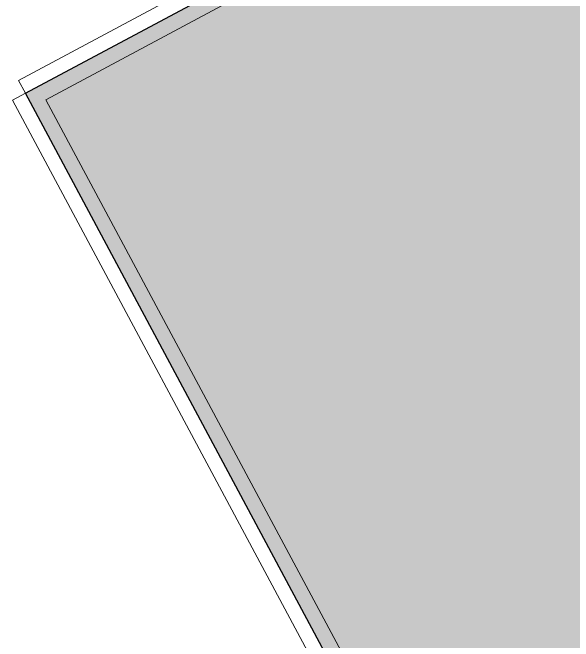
# Model space of a CAD drawing. Header units: millimetres. Extents: x 0 to 224629, y -187555 to 25097.
# Drawn here: x 74233 to 75361, y -176159 to -174894 of the extents above; entities that cross this region are included whole.
import ezdxf

# ---------------------------------------------------------------- set-up
doc = ezdxf.new("R2010")
doc.units = ezdxf.units.MM
doc.linetypes.add('Solid', pattern=[0])
doc.layers.add('Room Walls', color=47, linetype='Solid', lineweight=35)
doc.layers.add('Studio Apartment', color=1, linetype='Solid', lineweight=35)

msp = doc.modelspace()

# ---------------------------------------------------------------- hatches: boundary and pattern name
at = {"layer": 'Studio Apartment', "linetype": 'Solid', "lineweight": 25}
msp.add_hatch(color=252, dxfattribs=at).paths.add_polyline_path([(74259, -175056), (75493, -174396), (76966, -177146), (75731, -177806)], flags=0)

# ---------------------------------------------------------------- linework, layer by layer
at = {"layer": 'Room Walls', "color": 47, "linetype": 'Solid', "lineweight": 9}
for p, q in [((74245, -175030), (75259, -174487)), ((75287, -174540), (74300, -175069)), ((74259, -175056), (74245, -175030)), ((74233, -175070), (74259, -175056)), ((75705, -177821), (74233, -175070)), ((74300, -175069), (75744, -177766))]:
    msp.add_line(p, q, dxfattribs=at)
at = {"layer": 'Studio Apartment', "color": 252, "linetype": 'Solid', "lineweight": 25}
for p, q in [((74259, -175056), (75493, -174396)), ((75731, -177806), (74259, -175056))]:
    msp.add_line(p, q, dxfattribs=at)

doc.saveas('drawing.dxf')
